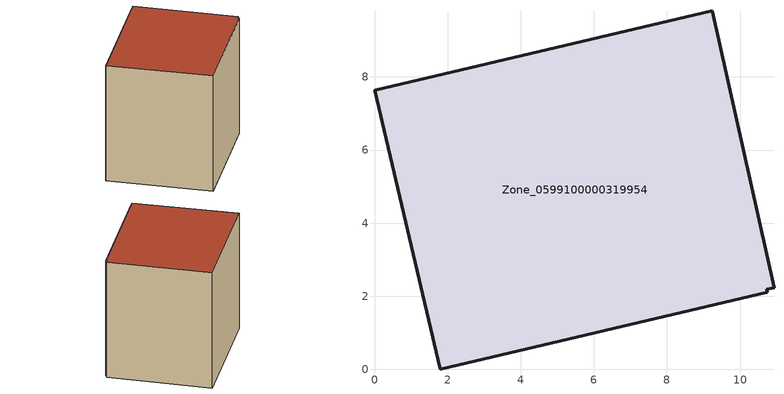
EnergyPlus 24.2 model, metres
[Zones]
Zone_0599100000319954
 floor ground (C_G): 0,7.64 9.24,9.82 10.93,2.24 10.73,2.19 10.75,2.1 1.8,0 z0
 wall outside (C_F): 9.24,9.82 0,7.64 1.8,0 10.75,2.1 10.73,2.19 10.93,2.24 9.24,9.82 z0:9.3
 roof outside (C_R): 0,7.64 1.8,0 10.75,2.1 10.73,2.19 10.93,2.24 9.24,9.82 z9.3
[BUILDING]
Pand.0599100000319954: North Axis=0; Terrain=City; Loads Convergence Tolerance Value=0.04; Temperature Convergence Tolerance Value=0.4; Solar Distribution=FullExterior; Maximum Number of Warmup Days=25; Minimum Number of Warmup Days=1
[Site:Location]
Rotterdam.The.Hague.AP_ZH_NLD Design_Conditions: Latitude=51.96; Longitude=4.45; Time Zone=1; Elevation=-4.5
[SITE:GROUNDTEMPERATURE:BUILDINGSURFACE]
18, 18, 18, 18, 18, 18, 18, 18, 18, 18, 18, 18
[MATERIAL] Thermal Absorptance=0.9; Solar Absorptance=0.7; Visible Absorptance=0.7
Name | Roughness | Thickness | Conductivity | Density | Specific Heat
G.TI.1946 | MediumSmooth | 0.15 | 1 | 540 | 1210
F.TI.1946 | Rough | 0.3 | 0.857143 | 1920 | 840
R.TI.1946 | MediumRough | 0.2 | 0.1 | 1500 | 1000
[CONSTRUCTION]
C_G: G.TI.1946
C_F: F.TI.1946
C_R: R.TI.1946
[ZONE]
Zone_0599100000319954: Type=1; Multiplier=1; Ceiling Height=Autocalculate; Volume=Autocalculate; Floor Area=autocalculate; Part of Total Floor Area=Yes
[ZONEINFILTRATION:DESIGNFLOWRATE]
Infil_Zone_0599100000319954: Zone or ZoneList or Space or SpaceList=Zone_0599100000319954; Schedule=AlwaysOn; Design Flow Rate Calculation Method=Flow/Area; Flow Rate per Floor Area=0.003; Constant Term Coefficient=1; Temperature Term Coefficient=0; Velocity Term Coefficient=0; Velocity Squared Term Coefficient=0
[HVACTEMPLATE:ZONE:IDEALLOADSAIRSYSTEM]
Zone_0599100000319954: Maximum Heating Supply Air Temperature=50; Minimum Cooling Supply Air Temperature=13; Maximum Heating Supply Air Humidity Ratio=0.0156; Minimum Cooling Supply Air Humidity Ratio=0.0077; Heating Limit=NoLimit; Cooling Limit=NoLimit; Dehumidification Control Type=ConstantSensibleHeatRatio; Cooling Sensible Heat Ratio=0.7; Dehumidification Setpoint=60; Humidification Control Type=None; Humidification Setpoint=30; Outdoor Air Method=None; Outdoor Air Flow Rate per Person=0.00944; Outdoor Air Flow Rate per Zone Floor Area=0; Outdoor Air Flow Rate per Zone=0; Demand Controlled Ventilation Type=None; Outdoor Air Economizer Type=NoEconomizer; Heat Recovery Type=None; Sensible Heat Recovery Effectiveness=0.7; Latent Heat Recovery Effectiveness=0.65
[ZONECONTROL:THERMOSTAT]
ThermostatControl_Zone_0599100000319954: Zone or ZoneList=Zone_0599100000319954; Control Type Schedule=DualSetpointControlType; Control 1=Thermostat_Zone_0599100000319954; Temperature Difference Between Cutout And Setpoint=0
[THERMOSTATSETPOINT:DUALSETPOINT]
Thermostat_Zone_0599100000319954: Heating Setpoint Temperature Schedule=HeatingSetpoint_Zone_0599100000319954; Cooling Setpoint Temperature Schedule=CoolingSetpoint_Zone_0599100000319954
[SCHEDULE:COMPACT]
HeatingSetpoint_Zone_0599100000319954: Through: 12/31, For: AllDays, Until: 24:00, 21
CoolingSetpoint_Zone_0599100000319954: Through: 12/31, For: AllDays, Until: 24:00, 24
DualSetpointControlType: Through: 12/31, For: AllDays, Until: 24:00, 4
AlwaysOn: Through: 12/31, For: AllDays, Until: 24:00, 1
